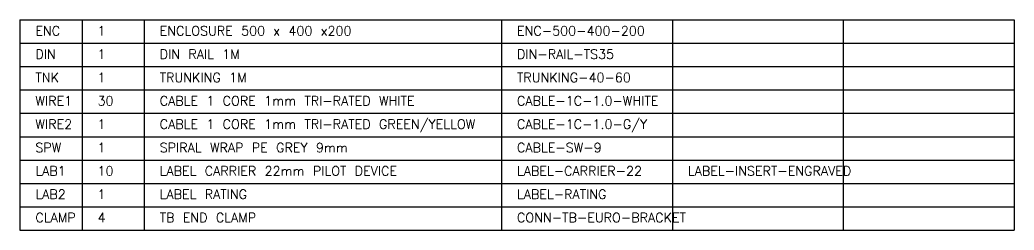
# Model space of a CAD drawing. Header units: millimetres. Extents: x 0 to 2003, y 15 to 1118.
# Drawn here: x 1044.4 to 1364.4, y 592.5 to 660 of the extents above; entities that cross this region are included whole.
import ezdxf

# ---------------------------------------------------------------- set-up
doc = ezdxf.new("R2010")
doc.units = ezdxf.units.MM
doc.layers.add('BOMPARTS', color=7, linetype='Continuous', plot=False)
doc.layers.add('SYMS', color=7, linetype='Continuous')
doc.styles.get("Standard").update_dxf_attribs({"font": 'txt.shx', "bigfont": 'gbcbig.shx'})

# ---------------------------------------------------------------- blocks, each defined once
blk = doc.blocks.new('BOMPART')
at = {"layer": 'SYMS'}
for p, q in [((-20, 0), (300, 0)), ((-20, 0), (-20, -7.5)), ((0, 0), (0, -7.5)), ((20, 0), (20, -7.5)), ((135, 0), (135, -7.5)), ((190, 0), (190, -7.5)), ((245, 0), (245, -7.5)), ((300, 0), (300, -7.5)), ((-20, -7.5), (300, -7.5))]:
    blk.add_line(p, q, dxfattribs=at)
for tag, p in [('TAG1', (-15, -5)), ('QTY', (5, -5)), ('DESC', (25, -5)), ('CAT', (140, -5)), ('CAT1', (195, -5)), ('CAT2', (250, -5))]:
    blk.add_attdef(tag, p, '', height=3, dxfattribs=at)

msp = doc.modelspace()

# ---------------------------------------------------------------- block references
at = {"layer": 'BOMPARTS'}
for p, values in [((1064.43, 660), {'CAT': 'ENC-500-400-200', 'DESC': 'ENCLOSURE 500 x 400 x200', 'QTY': '1', 'TAG1': 'ENC'}), ((1064.43, 652.5), {'CAT': 'DIN-RAIL-TS35', 'DESC': 'DIN RAIL 1M', 'QTY': '1', 'TAG1': 'DIN'}), ((1064.43, 645), {'CAT': 'TRUNKING-40-60', 'DESC': 'TRUNKING 1M', 'QTY': '1', 'TAG1': 'TNK'}), ((1064.43, 637.5), {'CAT': 'CABLE-1C-1.0-WHITE', 'DESC': 'CABLE 1 CORE 1mm TRI-RATED WHITE', 'QTY': '30', 'TAG1': 'WIRE1'}), ((1064.43, 630), {'CAT': 'CABLE-1C-1.0-G/Y', 'DESC': 'CABLE 1 CORE 1mm TRI-RATED GREEN/YELLOW', 'QTY': '1', 'TAG1': 'WIRE2'}), ((1064.43, 622.5), {'CAT': 'CABLE-SW-9', 'DESC': 'SPIRAL WRAP PE GREY 9mm', 'QTY': '1', 'TAG1': 'SPW'}), ((1064.43, 615), {'CAT1': 'LABEL-INSERT-ENGRAVED', 'CAT': 'LABEL-CARRIER-22', 'DESC': 'LABEL CARRIER 22mm PILOT DEVICE', 'QTY': '10', 'TAG1': 'LAB1'}), ((1064.43, 607.5), {'CAT': 'LABEL-RATING', 'DESC': 'LABEL RATING', 'QTY': '1', 'TAG1': 'LAB2'}), ((1064.43, 600), {'CAT': 'CONN-TB-EURO-BRACKET', 'DESC': 'TB END CLAMP', 'QTY': '4', 'TAG1': 'CLAMP'})]:
    msp.add_blockref('BOMPART', p, dxfattribs=at).add_auto_attribs(values)

doc.saveas('drawing.dxf')
